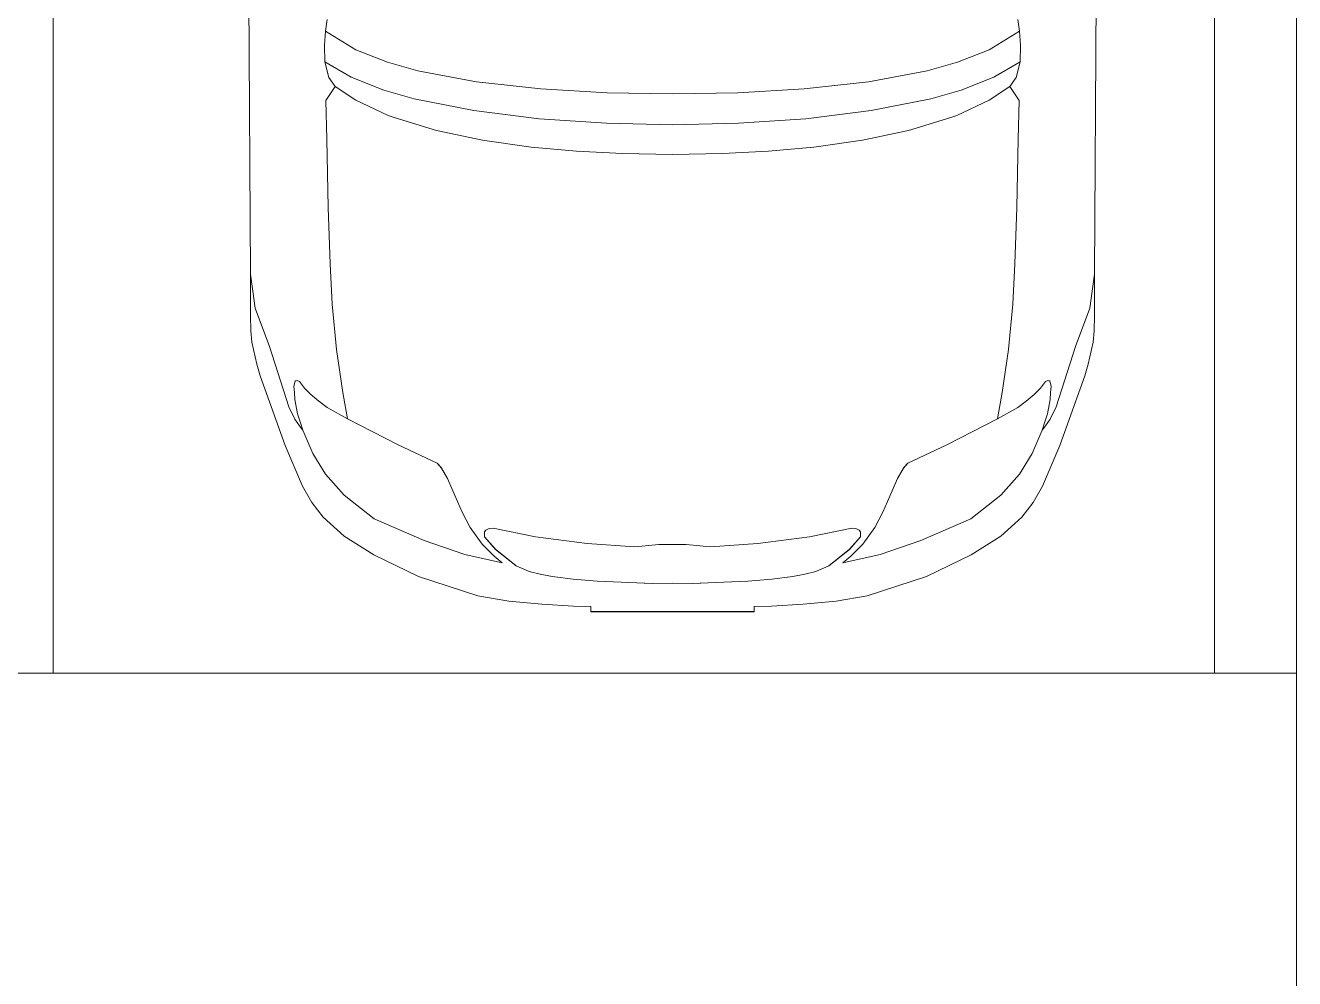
# Model space of a CAD drawing. Header units: millimetres. Extents: x -284281 to 1648660, y -821378 to -151356.
# Drawn here: x -238294 to -235562, y -271267 to -269216 of the extents above; entities that cross this region are included whole.
import ezdxf

# ---------------------------------------------------------------- set-up
doc = ezdxf.new("R2010")
doc.units = ezdxf.units.MM
doc.header["$MEASUREMENT"] = 0
for name, color, linetype in [('Cars', 7, 'Continuous'), ('Extérieur - Environnement', 7, 'Continuous'), ('Sols_ Dalles', 7, 'Continuous')]:
    doc.layers.add(name, color=color, linetype=linetype)

# ---------------------------------------------------------------- blocks, each defined once
blk = doc.blocks.new('Car 0025')
at = {"layer": 'Cars', "color": 7, "linetype": 'Continuous', "lineweight": 13}
for p, q in [((-924.7, 1389.7), (-920.5, 734.5)), ((-924.7, 1389.7), (-920.5, 734.5)), ((896.3, 734.5), (900.5, 1389.7)), ((900.5, 1389.7), (896.3, 734.5)), ((-758.8, 1257.5), (-760.9, 1227.1)), ((-755.5, 1282.4), (-758.8, 1257.5)), ((-694, 1217.1), (-758.8, 1257.5)), ((669.8, 1217.1), (734.6, 1257.5)), ((731.3, 1282.4), (734.6, 1257.5)), ((734.6, 1257.5), (736.7, 1227.1)), ((-760.9, 1227.1), (-760.1, 1191.7)), ((-625.2, 1190.8), (-694, 1217.1)), ((601, 1190.8), (669.8, 1217.1)), ((736.7, 1227.1), (735.9, 1191.7)), ((-703.8, 1158.5), (-760.1, 1191.7)), ((-760.1, 1191.7), (-751.8, 1158)), ((-560.1, 1172.1), (-625.2, 1190.8)), ((535.9, 1172.1), (601, 1190.8)), ((679.6, 1158.5), (735.9, 1191.7)), ((735.9, 1191.7), (727.6, 1158)), ((-751.8, 1158), (-751.8, 1158)), ((-738.5, 1138.6), (-751.8, 1158)), ((-633.6, 1130.9), (-703.8, 1158.5)), ((-433.8, 1148.7), (-560.1, 1172.1)), ((-295.6, 1133.3), (-433.8, 1148.7)), ((271.4, 1133.3), (409.6, 1148.7)), ((409.6, 1148.7), (535.9, 1172.1)), ((609.4, 1130.9), (679.6, 1158.5)), ((714.3, 1138.6), (727.6, 1158)), ((727.6, 1158), (727.6, 1158)), ((-738.5, 1138.6), (-758, 1108.3)), ((-738.5, 1138.6), (-738.5, 1138.6)), ((-738.5, 1138.6), (-693.9, 1108.9)), ((-567.9, 1112.1), (-633.6, 1130.9)), ((-152.7, 1124.9), (-295.6, 1133.3)), ((-12.1, 1122.4), (-152.7, 1124.9)), ((-12.1, 1122.4), (128.5, 1124.9)), ((128.5, 1124.9), (271.4, 1133.3)), ((543.7, 1112.1), (609.4, 1130.9)), ((714.3, 1138.6), (669.7, 1108.9)), ((714.3, 1138.6), (714.3, 1138.6)), ((714.3, 1138.6), (733.8, 1108.3)), ((-758, 1108.3), (-755.8, 1024.9)), ((-693.9, 1108.9), (-624, 1076.3)), ((-439.5, 1086.6), (-567.9, 1112.1)), ((415.3, 1086.6), (543.7, 1112.1)), ((669.7, 1108.9), (599.8, 1076.3)), ((733.8, 1108.3), (731.7, 1024.9)), ((-624, 1076.3), (-610.9, 1071.4)), ((-610.9, 1071.4), (-520.4, 1043.6)), ((-298.8, 1069.2), (-439.5, 1086.6)), ((-154, 1059.4), (-298.8, 1069.2)), ((129.8, 1059.4), (274.6, 1069.2)), ((274.6, 1069.2), (415.3, 1086.6)), ((586.8, 1071.4), (496.2, 1043.6)), ((599.8, 1076.3), (586.8, 1071.4)), ((-520.4, 1043.6), (-421.4, 1022.7)), ((-12.1, 1056.3), (-154, 1059.4)), ((-12.1, 1056.3), (129.8, 1059.4)), ((496.2, 1043.6), (397.2, 1022.7)), ((-755.8, 1025), (-753.2, 878.1)), ((-755.8, 1024.9), (-755.8, 1024.9)), ((-421.4, 1022.7), (-316.5, 1007.9)), ((397.2, 1022.7), (292.3, 1007.9)), ((731.7, 1025), (729, 878.1)), ((731.6, 1024.9), (731.6, 1024.9)), ((-316.5, 1007.9), (-218.5, 999.1)), ((-218.5, 999.1), (-119.9, 994.1)), ((-119.9, 994.1), (-12.1, 992.4)), ((95.7, 994.1), (-12.1, 992.4)), ((194.3, 999.1), (95.7, 994.1)), ((292.3, 1007.9), (194.3, 999.1)), ((-753.2, 878.1), (-748.9, 756.7)), ((729, 878.1), (724.7, 756.7)), ((-748.9, 756.7), (-744.4, 670.1)), ((724.7, 756.7), (720.2, 670.1)), ((-920.5, 734.5), (-920.6, 683.7)), ((-920.5, 734.5), (-920.6, 683.7)), ((-920.5, 734.5), (-910.7, 661.1)), ((896.3, 734.5), (886.5, 661.1)), ((896.4, 683.7), (896.3, 734.5)), ((896.3, 734.5), (896.4, 683.7)), ((-920.6, 683.7), (-920.5, 645.6)), ((-920.6, 683.7), (-920.5, 645.6)), ((896.3, 645.6), (896.4, 683.7)), ((896.4, 683.7), (896.3, 645.6)), ((-910.7, 661.1), (-879.2, 578.8)), ((-744.4, 670.2), (-735.6, 572.8)), ((-735.6, 572.8), (-744.3, 670.1)), ((720.2, 670.2), (711.4, 572.8)), ((711.4, 572.8), (720.1, 670.1)), ((886.5, 661.1), (855, 578.8)), ((-920.5, 645.6), (-920, 612.5)), ((-920.5, 645.6), (-920, 612.5)), ((-899.6, 632.1), (-899.5, 631.1)), ((875.4, 632.1), (875.3, 631.1)), ((895.8, 612.5), (896.3, 645.6)), ((896.3, 645.6), (895.8, 612.5)), ((-920, 612.5), (-917.2, 588.4)), ((-920, 612.5), (-917.2, 588.4)), ((893, 588.4), (895.8, 612.5)), ((895.8, 612.5), (893, 588.4)), ((-917.2, 588.4), (-906.8, 541)), ((-906.8, 541), (-917.2, 588.4)), ((-879.2, 578.8), (-837.6, 449.2)), ((855, 578.8), (813.4, 449.2)), ((882.6, 541), (893, 588.4)), ((882.6, 541), (893, 588.4)), ((-735.6, 572.8), (-722, 479.6)), ((711.4, 572.8), (697.8, 479.6)), ((-906.8, 541), (-899.8, 515.5)), ((-899.8, 515.5), (-906.8, 541)), ((875.6, 515.5), (882.6, 541)), ((875.6, 515.5), (882.6, 541)), ((-899.8, 515.5), (-846, 365.6)), ((-846, 365.6), (-899.8, 515.5)), ((-824.6, 504.7), (-827.3, 493)), ((-827.3, 493), (-826, 479.9)), ((-820.1, 506), (-824.6, 504.7)), ((-815.2, 503.8), (-820.1, 506)), ((-804.3, 489.5), (-815.2, 503.8)), ((780.1, 489.5), (791, 503.8)), ((791, 503.8), (795.9, 506)), ((795.9, 506), (800.4, 504.7)), ((800.4, 504.7), (803.1, 493)), ((803.1, 493), (801.8, 479.9)), ((821.8, 365.6), (875.6, 515.5)), ((821.8, 365.6), (875.6, 515.5)), ((-826, 479.9), (-825, 465)), ((-825, 465), (-819.1, 434.2)), ((-790.7, 476), (-804.3, 489.5)), ((-773.6, 461.2), (-790.7, 476)), ((-722, 479.6), (-711.7, 423.4)), ((697.8, 479.6), (687.5, 423.4)), ((749.4, 461.2), (766.5, 476)), ((766.5, 476), (780.1, 489.5)), ((800.8, 465), (794.9, 434.2)), ((801.8, 479.9), (800.8, 465)), ((-825.2, 422.9), (-837.6, 449.2)), ((-755.7, 447.9), (-773.6, 461.2)), ((-711.7, 423.4), (-755.7, 447.9)), ((687.5, 423.4), (731.5, 447.9)), ((731.5, 447.9), (749.4, 461.2)), ((801, 422.9), (813.4, 449.2)), ((-814.8, 408.3), (-825.2, 422.9)), ((-819.1, 434.2), (-812.8, 414.4)), ((-812.8, 414.4), (-807.5, 399)), ((-602.3, 367), (-711.7, 423.4)), ((578.1, 367), (687.5, 423.4)), ((788.6, 414.4), (783.3, 399)), ((794.9, 434.2), (788.6, 414.4)), ((790.6, 408.3), (801, 422.9)), ((-807.5, 399), (-814.8, 408.3)), ((-786.3, 348.7), (-807.5, 399)), ((762.1, 348.7), (783.3, 399)), ((783.3, 399), (790.6, 408.3)), ((-846, 365.6), (-808.7, 278.6)), ((-808.7, 278.6), (-846, 365.6)), ((-518.8, 327.9), (-602.3, 367)), ((494.6, 327.9), (578.1, 367)), ((784.5, 278.6), (821.8, 365.6)), ((784.5, 278.6), (821.8, 365.6)), ((-759.1, 304.4), (-786.3, 348.7)), ((-509.5, 317.5), (-518.8, 327.9)), ((485.3, 317.5), (494.6, 327.9)), ((734.9, 304.4), (762.1, 348.7)), ((-718.8, 259), (-759.1, 304.4)), ((-496.3, 294.8), (-509.5, 317.5)), ((472.1, 294.8), (485.3, 317.5)), ((694.6, 259), (734.9, 304.4)), ((-808.7, 278.6), (-788.2, 243.2)), ((-808.7, 278.6), (-788.2, 243.2)), ((-480.1, 257), (-496.3, 294.8)), ((455.9, 257), (472.1, 294.8)), ((764, 243.2), (784.5, 278.6)), ((784.5, 278.6), (764, 243.2)), ((-654.4, 208.3), (-718.8, 259)), ((-465.1, 222.6), (-480.1, 257)), ((440.9, 222.6), (455.9, 257)), ((630.2, 208.3), (694.6, 259)), ((-788.2, 243.2), (-764, 211.8)), ((-788.2, 243.2), (-764, 211.8)), ((-447.3, 189.6), (-465.1, 222.6)), ((423.1, 189.6), (440.9, 222.6)), ((739.8, 211.8), (764, 243.2)), ((764, 243.2), (739.8, 211.8)), ((-764, 211.8), (-719, 170.5)), ((-764, 211.8), (-719, 170.5)), ((-654.4, 208.3), (-546.4, 161.2)), ((630.2, 208.3), (522.2, 161.2)), ((694.8, 170.5), (739.8, 211.8)), ((739.8, 211.8), (694.8, 170.5)), ((-719, 170.5), (-655.3, 130.9)), ((-719, 170.5), (-655.3, 130.9)), ((-421.5, 153.3), (-447.3, 189.6)), ((-416.6, 180.1), (-414.1, 184)), ((-416.4, 169.3), (-416.6, 180.1)), ((-393.4, 142.5), (-416.4, 169.3)), ((-414.1, 184), (-406.9, 187.6)), ((-406.9, 187.6), (-398, 187.9)), ((-398, 187.9), (-307.1, 169.4)), ((-307.1, 169.4), (-196.1, 155)), ((282.9, 169.4), (171.9, 155)), ((373.8, 187.9), (282.9, 169.4)), ((369.2, 142.5), (392.2, 169.3)), ((382.7, 187.6), (373.8, 187.9)), ((389.9, 184), (382.7, 187.6)), ((392.4, 180.1), (389.9, 184)), ((392.2, 169.3), (392.4, 180.1)), ((397.3, 153.3), (423.1, 189.6)), ((631.1, 130.9), (694.8, 170.5)), ((694.8, 170.5), (631.1, 130.9)), ((-546.4, 161.2), (-459.2, 131.1)), ((-395.7, 128), (-421.5, 153.3)), ((-348.6, 107.3), (-393.4, 142.5)), ((-196.1, 155), (-92.9, 148.1)), ((-41.8, 152.8), (-92.9, 148.1)), ((-41.8, 152.8), (-11.3, 152.8)), ((17.6, 152.8), (-12.9, 152.8)), ((17.6, 152.8), (68.7, 148.1)), ((171.9, 155), (68.7, 148.1)), ((324.4, 107.3), (369.2, 142.5)), ((371.5, 128), (397.3, 153.3)), ((522.2, 161.2), (435, 131.1)), ((-655.3, 130.9), (-558.5, 84.1)), ((-655.3, 130.9), (-558.5, 84.1)), ((-378.9, 113.2), (-459.2, 131.1)), ((-378.9, 113.2), (-395.7, 128)), ((354.7, 113.2), (435, 131.1)), ((354.7, 113.2), (371.5, 128)), ((534.3, 84.1), (631.1, 130.9)), ((631.1, 130.9), (534.3, 84.1)), ((-558.5, 84.1), (-431, 42.5)), ((-431, 42.5), (-558.5, 84.1)), ((-320.4, 95.1), (-348.6, 107.3)), ((-320.4, 95.1), (-296.9, 89)), ((-296.9, 89), (-270.9, 84)), ((-270.9, 84), (-226, 78.1)), ((246.7, 84), (201.8, 78.1)), ((272.7, 89), (246.7, 84)), ((296.3, 95.1), (272.7, 89)), ((296.3, 95.1), (324.4, 107.3)), ((406.8, 42.5), (534.3, 84.1)), ((406.8, 42.5), (534.3, 84.1)), ((-226, 78.1), (-174.1, 74.2)), ((-54.7, 69.2), (-174.1, 74.2)), ((-73.2, 69.9), (-72.6, 69.9)), ((-12.1, 69.6), (-54.7, 69.2)), ((-12.1, 69.6), (30.5, 69.2)), ((30.5, 69.2), (149.9, 74.2)), ((49, 69.9), (48.4, 69.9)), ((201.8, 78.1), (149.9, 74.2)), ((-431, 42.5), (-364.7, 30.9)), ((-364.7, 30.9), (-431, 42.5)), ((-364.7, 30.9), (-293.1, 24.3)), ((-293.1, 24.3), (-364.7, 30.9)), ((268.9, 24.3), (340.5, 30.9)), ((268.9, 24.3), (340.5, 30.9)), ((340.5, 30.9), (406.8, 42.5)), ((340.5, 30.9), (406.8, 42.5)), ((-293.1, 24.3), (-225.1, 20.2)), ((-225.1, 20.2), (-293.1, 24.3)), ((-225.1, 20.2), (-187.9, 19.2)), ((-187.9, 19.2), (-225.1, 20.2)), ((-187.9, 19.2), (-187.9, 8.3)), ((-187.9, 8.3), (-187.9, 19.2)), ((-187.9, 8.3), (163.7, 8.3)), ((-187.9, 8.3), (-12.1, 8.3)), ((163.7, 8.3), (-12.1, 8.3)), ((163.7, 19.2), (200.9, 20.2)), ((163.7, 19.2), (200.9, 20.2)), ((163.7, 8.3), (163.7, 19.2)), ((163.7, 8.3), (163.7, 19.2)), ((200.9, 20.2), (268.9, 24.3)), ((200.9, 20.2), (268.9, 24.3))]:
    blk.add_line(p, q, dxfattribs=at)

msp = doc.modelspace()

# ---------------------------------------------------------------- linework, layer by layer
at = {"color": 9, "linetype": 'Continuous', "lineweight": 5}
msp.add_lwpolyline([(-252812.34567, -273452.05237), (-252812.34567, -273599.0311, 0.4157910988), (-250801.57964, -275599.00212), (-230992.0463, -275433.43196, 0.3455016121), (-229273.14053, -273660.69924), (-229273.14053, -267109.82626, 0.4142135624), (-230773.14053, -265609.82626), (-235734.61761, -265609.82626), (-235734.61761, -270609.82626), (-250734.61761, -270609.82626), (-250734.61761, -265609.82626), (-250812.34567, -265609.82626, 0.3805567013), (-252798.84385, -267377.82411)], format="xyb", close=True, dxfattribs=at)
at = {"color": 255, "linetype": 'Continuous', "lineweight": 5, "flags": 128}
for points in [[(-240734.61761, -265609.82626), (-240734.61761, -270609.82626), (-238234.61761, -270609.82626), (-238234.61761, -265609.82626)], [(-238234.61761, -265609.82626), (-238234.61761, -270609.82626), (-235734.61761, -270609.82626), (-235734.61761, -265609.82626)]]:
    msp.add_lwpolyline(points, close=True, dxfattribs=at)
for points in [[(-238234.61761, -270609.82626), (-238234.61761, -265609.82626)], [(-238234.61761, -265609.82626), (-238234.61761, -270609.82626)], [(-235734.61761, -270609.82626), (-235734.61761, -265609.82626)], [(-240734.61761, -270609.82626), (-238234.61761, -270609.82626)], [(-238234.61761, -270609.82626), (-235734.61761, -270609.82626)]]:
    msp.add_lwpolyline(points, dxfattribs=at)
at = {"color": 7, "linetype": 'Continuous', "lineweight": 5}
msp.add_lwpolyline([(-250734.61761, -271810.11543), (-250734.61761, -273590.23861), (-230547.34109, -273450.48842), (-230558.18341, -271436.34552), (-230558.18341, -271563.70769), (-235558.18341, -271563.70769), (-235558.18341, -270609.82626), (-238013.76245, -270609.82626), (-238234.61761, -270609.82626), (-240734.61761, -270609.82626), (-243234.61761, -270609.82626), (-245734.61761, -270609.82626), (-248234.61761, -270609.82626), (-250734.61761, -270609.82626)], close=True, dxfattribs=at)
at = {"color": 253, "linetype": 'Continuous', "lineweight": 5, "true_color": 0x9f9f9f, "flags": 128}
msp.add_lwpolyline([(-238013.76245, -270609.82626), (-235558.18341, -270609.82626)], dxfattribs=at)
at = {"color": 1}
msp.add_open_spline([(-243633.94557, -252910.57129, 2000), (-243528.96027, -252910.57129, 2000), (-243423.97514, -252912.71295, 2000), (-243214.44273, -252921.25425, 2000), (-243109.89576, -252927.65385, 2000), (-242901.66859, -252944.63588, 2000), (-242797.98867, -252955.21821, 2000), (-242591.90641, -252980.4433, 2000), (-242489.50432, -252995.08592, 2000), (-242286.36248, -253028.26611, 2000), (-242185.62293, -253046.80349, 2000), (-241986.15814, -253087.57009, 2000), (-241887.43304, -253109.79908, 2000), (-241692.31106, -253157.71446, 2000), (-241595.91426, -253183.40062, 2000), (-241405.721, -253237.9715, 2000), (-241311.92458, -253266.856, 2000), (-241127.16037, -253327.5475, 2000), (-241036.19257, -253359.35427, 2000), (-240857.26949, -253425.60391, 2000), (-240769.31416, -253460.04658, 2000), (-240596.55635, -253531.27778, 2000), (-240511.75378, -253568.06615, 2000), (-240345.4002, -253643.70061, 2000), (-240263.84908, -253682.54655, 2000), (-240104.0584, -253762.01507, 2000), (-240025.81871, -253802.63754, 2000), (-239872.67568, -253885.38928, 2000), (-239797.77221, -253927.51846, 2000), (-239651.29518, -254013.02828, 2000), (-239579.72149, -254056.40886, 2000), (-239439.87047, -254144.18298, 2000), (-239371.593, -254188.57648, 2000), (-239238.27794, -254278.15639, 2000), (-239173.24021, -254323.34278, 2000), (-239046.32918, -254414.30771, 2000), (-238984.45576, -254460.08625, 2000), (-238863.78274, -254552.05427, 2000), (-238804.98304, -254598.24377, 2000), (-238690.35517, -254690.87184, 2000), (-238634.5269, -254737.31045, 2000), (-238504.54165, -254848.40321, 2000), (-238431.71613, -254913.10545, 2000), (-238291.27362, -255042.38457, 2000), (-238223.65628, -255106.96166, 2000), (-238093.30413, -255235.72393, 2000), (-238030.56906, -255299.90935, 2000), (-237909.65457, -255427.67583, 2000), (-237851.47495, -255491.25711, 2000), (-237739.35061, -255617.65011, 2000), (-237685.40575, -255680.46204, 2000), (-237581.44129, -255805.19177, 2000), (-237531.42161, -255867.10977, 2000), (-237435.0125, -255989.96156, 2000), (-237388.62302, -256050.89552, 2000), (-237299.1961, -256171.71794, 2000), (-237256.15862, -256231.60655, 2000), (-237173.17544, -256350.30078, 2000), (-237133.22973, -256409.10652, 2000), (-237056.18819, -256525.61692, 2000), (-237019.09238, -256583.32168, 2000), (-236947.52708, -256697.62762, 2000), (-236913.05761, -256754.2289, 2000), (-236834.01434, -256887.44689, 2000), (-236790.5226, -256963.57379, 2000), (-236707.63912, -257113.80896, 2000), (-236668.24755, -257187.91755, 2000), (-236593.13646, -257334.1956, 2000), (-236557.41712, -257406.3653, 2000), (-236489.2737, -257548.86085, 2000), (-236456.8498, -257619.18687, 2000), (-236394.96637, -257758.09986, 2000), (-236365.50701, -257826.68696, 2000), (-236309.26257, -257962.23186, 2000), (-236282.47765, -258029.18975, 2000), (-236231.32812, -258161.58757, 2000), (-236206.96364, -258227.02756, 2000), (-236160.43275, -258356.50012, 2000), (-236138.26647, -258420.53273, 2000), (-236095.93767, -258547.29862, 2000), (-236075.77525, -258610.03194, 2000), (-236037.28433, -258734.3038, 2000), (-236018.95592, -258795.84236, 2000), (-235977.22148, -258941.41532, 2000), (-235954.59235, -259024.94491, 2000), (-235912.2361, -259190.15312, 2000), (-235892.50934, -259271.83172, 2000), (-235855.6795, -259433.57362, 2000), (-235838.57671, -259513.63688, 2000), (-235806.76516, -259672.36686, 2000), (-235792.05663, -259751.03353, 2000), (-235764.84503, -259907.17339, 2000), (-235752.34213, -259984.64652, 2000), (-235729.38807, -260138.58821, 2000), (-235718.93706, -260215.05671, 2000), (-235699.96304, -260367.16565, 2000), (-235691.44015, -260442.80603, 2000), (-235676.22469, -260593.42479, 2000), (-235669.53222, -260668.4031, 2000), (-235657.90297, -260817.85519, 2000), (-235652.96625, -260892.32891, 2000), (-235643.29976, -261068.10549, 2000), (-235639.30537, -261169.2554, 2000), (-235634.40889, -261371.2669, 2000), (-235633.5069, -261472.12819, 2000), (-235634.77746, -261673.92593, 2000), (-235636.94998, -261774.86207, 2000), (-235644.41287, -261977.17485, 2000), (-235649.7031, -262078.55119, 2000), (-235663.5082, -262282.12064, 2000), (-235672.02281, -262384.31345, 2000), (-235692.45299, -262589.91222, 2000), (-235704.36814, -262693.31787, 2000), (-235731.85531, -262901.76801, 2000), (-235747.42672, -263006.81219, 2000), (-235779.49723, -263200.41343, 2000), (-235795.35633, -263288.63458, 2000), (-235830.05748, -263466.79264, 2000), (-235848.89913, -263556.72947, 2000), (-235889.88439, -263738.62813, 2000), (-235912.02749, -263830.58991, 2000), (-235960.01195, -264016.87475, 2000), (-235985.85268, -264111.19782, 2000), (-236037.16603, -264286.96073, 2000), (-236062.01165, -264367.99251, 2000), (-236114.98769, -264532.19344, 2000), (-236143.11773, -264615.36268, 2000), (-236203.07921, -264784.07784, 2000), (-236234.91021, -264869.62394, 2000), (-236302.77013, -265043.33982, 2000), (-236338.79853, -265131.50989, 2000), (-236415.64449, -265310.72206, 2000), (-236456.46145, -265401.76459, 2000), (-236535.53981, -265569.85507, 2000), (-236572.88123, -265646.38138, 2000), (-236651.66139, -265801.6199, 2000), (-236693.09989, -265880.33241, 2000), (-236780.58385, -266040.0425, 2000), (-236826.62908, -266121.0405, 2000), (-236923.90825, -266285.39085, 2000), (-236975.14199, -266368.74377, 2000), (-237083.45849, -266537.82884, 2000), (-237140.54114, -266623.56171, 2000), (-237251.25019, -266782.90444, 2000), (-237303.87138, -266856.15688, 2000), (-237414.17233, -267004.21822, 2000), (-237471.85216, -267079.02755, 2000), (-237592.78648, -267230.07968, 2000), (-237656.04114, -267306.32298, 2000), (-237788.67733, -267460.05149, 2000), (-237858.05918, -267537.53727, 2000), (-238003.53066, -267693.47451, 2000), (-238079.6208, -267771.92657, 2000), (-238226.05241, -267916.5272, 2000), (-238295.29631, -267982.5868, 2000), (-238439.24208, -268114.82848, 2000), (-238513.94435, -268181.01079, 2000), (-238669.14408, -268313.1452, 2000), (-238749.64204, -268379.09751, 2000), (-238916.74569, -268510.34627, 2000), (-239003.35197, -268575.64286, 2000), (-239182.94366, -268705.0768, 2000), (-239275.92977, -268769.21417, 2000), (-239468.49198, -268895.74653, 2000), (-239568.06884, -268958.14137, 2000), (-239756.42675, -269070.116, 2000), (-239844.16144, -269120.06911, 2000), (-240024.27377, -269217.90404, 2000), (-240116.65172, -269265.78566, 2000), (-240306.00871, -269359.0344, 2000), (-240402.98802, -269404.40123, 2000), (-240601.43697, -269492.15623, 2000), (-240702.90682, -269534.54404, 2000), (-240910.14939, -269615.86581, 2000), (-241015.92226, -269654.79933, 2000), (-241231.50086, -269728.73855, 2000), (-241341.30664, -269763.74374, 2000), (-241564.5955, -269829.36772, 2000), (-241678.07849, -269859.98598, 2000), (-241908.28095, -269916.4086, 2000), (-242025.00021, -269942.21243, 2000), (-242261.15367, -269988.62598, 2000), (-242380.58751, -270009.23519, 2000), (-242621.5766, -270044.94226, 2000), (-242743.13135, -270060.03968, 2000), (-242987.70978, -270084.48286, 2000), (-243110.73285, -270093.8283, 2000), (-243357.55313, -270106.6153, 2000), (-243481.34967, -270110.05669, 2000), (-243614.76476, -270110.55344, 2000), (-243624.35516, -270110.57129, 2000), (-243633.94557, -270110.57129, 2000)], degree=3, knots=[3.1415926536, 3.1415926536, 3.1415926536, 3.1415926536, 3.1601194701, 3.1601194701, 3.1786462866, 3.1786462866, 3.1971731031, 3.1971731031, 3.2156999196, 3.2156999196, 3.2342267361, 3.2342267361, 3.2527535526, 3.2527535526, 3.2712803691, 3.2712803691, 3.2898071856, 3.2898071856, 3.3083340021, 3.3083340021, 3.3268608185, 3.3268608185, 3.345387635, 3.345387635, 3.3639144515, 3.3639144515, 3.382441268, 3.382441268, 3.4009680845, 3.4009680845, 3.419494901, 3.419494901, 3.4380217175, 3.4380217175, 3.456548534, 3.456548534, 3.4750753505, 3.4750753505, 3.493602167, 3.493602167, 3.5121289835, 3.5121289835, 3.5378724512, 3.5378724512, 3.563615919, 3.563615919, 3.5893593867, 3.5893593867, 3.6151028544, 3.6151028544, 3.6408463222, 3.6408463222, 3.6665897899, 3.6665897899, 3.6923332576, 3.6923332576, 3.7180767254, 3.7180767254, 3.7438201931, 3.7438201931, 3.7695636608, 3.7695636608, 3.7953071285, 3.7953071285, 3.8307451246, 3.8307451246, 3.8661831207, 3.8661831207, 3.9016211167, 3.9016211167, 3.9370591128, 3.9370591128, 3.9724971088, 3.9724971088, 4.0079351049, 4.0079351049, 4.0433731009, 4.0433731009, 4.078811097, 4.078811097, 4.1142490931, 4.1142490931, 4.1496870891, 4.1496870891, 4.1988317914, 4.1988317914, 4.2479764936, 4.2479764936, 4.2971211958, 4.2971211958, 4.3462658981, 4.3462658981, 4.3954106003, 4.3954106003, 4.4445553026, 4.4445553026, 4.4937000048, 4.4937000048, 4.5428447071, 4.5428447071, 4.5919894093, 4.5919894093, 4.6591145564, 4.6591145564, 4.7262397034, 4.7262397034, 4.7933648505, 4.7933648505, 4.8604899976, 4.8604899976, 4.9276151447, 4.9276151447, 4.9947402917, 4.9947402917, 5.0618654388, 5.0618654388, 5.1172289282, 5.1172289282, 5.1725924175, 5.1725924175, 5.2279559068, 5.2279559068, 5.2833193962, 5.2833193962, 5.3296516924, 5.3296516924, 5.3759839886, 5.3759839886, 5.4223162848, 5.4223162848, 5.468648581, 5.468648581, 5.5149808772, 5.5149808772, 5.5527539817, 5.5527539817, 5.5905270861, 5.5905270861, 5.6283001906, 5.6283001906, 5.6660732951, 5.6660732951, 5.7038463996, 5.7038463996, 5.7353327826, 5.7353327826, 5.7668191656, 5.7668191656, 5.7983055487, 5.7983055487, 5.8297919317, 5.8297919317, 5.8612783147, 5.8612783147, 5.8876104251, 5.8876104251, 5.9139425355, 5.9139425355, 5.9402746459, 5.9402746459, 5.9666067563, 5.9666067563, 5.9929388667, 5.9929388667, 6.0192709771, 6.0192709771, 6.0411228026, 6.0411228026, 6.062974628, 6.062974628, 6.0848264535, 6.0848264535, 6.106678279, 6.106678279, 6.1285301045, 6.1285301045, 6.1503819299, 6.1503819299, 6.1722337554, 6.1722337554, 6.1940855809, 6.1940855809, 6.2159374064, 6.2159374064, 6.2377892319, 6.2377892319, 6.2596410573, 6.2596410573, 6.2814928828, 6.2814928828, 6.2831853072, 6.2831853072, 6.2831853072, 6.2831853072], dxfattribs=at)
at = {"layer": 'Extérieur - Environnement', "color": 7, "linetype": 'Continuous', "lineweight": 13}
for p, q in [((-237813.84068, -269096.18977), (-237809.68965, -269751.34623)), ((-237813.84068, -269096.18977), (-237809.68965, -269751.34623)), ((-235992.79902, -269751.34623), (-235988.64799, -269096.18977)), ((-235988.64799, -269096.18977), (-235992.79902, -269751.34623)), ((-237644.63092, -269203.41728), (-237647.92093, -269228.34161)), ((-236157.85775, -269203.41728), (-236154.56774, -269228.34161)), ((-237647.92093, -269228.34161), (-237650.06408, -269258.76943)), ((-237583.10761, -269268.77649), (-237647.92093, -269228.34161)), ((-236219.38106, -269268.77649), (-236154.56774, -269228.34161)), ((-236154.56774, -269228.34161), (-236152.42459, -269258.76943)), ((-237650.06408, -269258.76943), (-237649.28474, -269294.13152)), ((-237514.35182, -269295.0318), (-237583.11092, -269268.77522)), ((-236288.13685, -269295.0318), (-236219.37775, -269268.77522)), ((-236152.42459, -269258.76943), (-236153.20394, -269294.13152)), ((-237592.90634, -269327.35088), (-237649.28474, -269294.13152)), ((-237649.28474, -269294.13152), (-237640.95677, -269327.84893)), ((-237449.21583, -269313.74287), (-237514.35811, -269295.03)), ((-236353.27284, -269313.74287), (-236288.13056, -269295.03)), ((-236209.58233, -269327.35088), (-236153.20394, -269294.13152)), ((-236153.20394, -269294.13152), (-236161.5319, -269327.84893)), ((-237640.95677, -269327.84893), (-237640.93052, -269327.86385)), ((-237627.64083, -269347.20636), (-237640.95677, -269327.84893)), ((-237522.70302, -269354.97416), (-237592.90634, -269327.35088)), ((-237322.9237, -269337.16562), (-237449.22126, -269313.74186)), ((-237184.78003, -269352.52696), (-237322.9237, -269337.16562)), ((-236617.70864, -269352.52696), (-236479.56497, -269337.16562)), ((-236479.56497, -269337.16562), (-236353.26741, -269313.74186)), ((-236279.78566, -269354.97416), (-236209.58233, -269327.35088)), ((-236174.84784, -269347.20636), (-236161.5319, -269327.84893)), ((-236161.5319, -269327.84893), (-236161.55816, -269327.86385)), ((-237627.64083, -269347.20636), (-237647.17179, -269377.59549)), ((-237627.63503, -269347.24596), (-237627.64083, -269347.20636)), ((-237627.63503, -269347.24596), (-237583.03198, -269376.96378)), ((-237457.0563, -269373.73936), (-237522.70302, -269354.97416)), ((-237041.85009, -269360.92894), (-237184.78248, -269352.52669)), ((-236901.21525, -269363.48903), (-237041.85222, -269360.92881)), ((-236901.27343, -269363.48903), (-236760.63645, -269360.92881)), ((-236760.63859, -269360.92894), (-236617.70619, -269352.52669)), ((-236345.43237, -269373.73936), (-236279.78566, -269354.97416)), ((-236174.85364, -269347.24596), (-236219.45669, -269376.96378)), ((-236174.85364, -269347.24596), (-236174.84784, -269347.20636)), ((-236174.84784, -269347.20636), (-236155.31688, -269377.59549)), ((-237647.17179, -269377.59549), (-237644.99278, -269460.94717)), ((-237583.03198, -269376.96378), (-237513.15316, -269409.53884)), ((-237328.61399, -269399.28843), (-237457.0563, -269373.73936)), ((-236473.87468, -269399.28843), (-236345.43237, -269373.73936)), ((-236219.45669, -269376.96378), (-236289.33551, -269409.53884)), ((-236155.31688, -269377.59549), (-236157.49589, -269460.94717)), ((-237513.15316, -269409.53884), (-237500.09276, -269414.40092)), ((-237500.09276, -269414.40157), (-237409.55186, -269442.21545)), ((-237187.93258, -269416.62781), (-237328.61399, -269399.28843)), ((-237043.14815, -269426.44553), (-237187.93258, -269416.62781)), ((-236759.34052, -269426.44553), (-236614.55609, -269416.62781)), ((-236614.55609, -269416.62781), (-236473.87468, -269399.28843)), ((-236302.39591, -269414.40157), (-236392.93681, -269442.21545)), ((-236289.33551, -269409.53884), (-236302.39591, -269414.40092)), ((-237409.55186, -269442.21545), (-237310.5044, -269463.14415)), ((-236901.24434, -269429.55341), (-237043.14815, -269426.44553)), ((-236901.24434, -269429.55341), (-236759.34052, -269426.44553)), ((-236392.93681, -269442.21545), (-236491.98427, -269463.14415)), ((-237644.99392, -269460.88399), (-237642.3485, -269607.70948)), ((-237644.99152, -269460.93008), (-237644.99106, -269460.94717)), ((-237310.5044, -269463.14415), (-237205.59734, -269477.96859)), ((-236491.98427, -269463.14415), (-236596.89134, -269477.96859)), ((-236157.49475, -269460.88399), (-236160.14018, -269607.70948)), ((-236157.49715, -269460.93008), (-236157.49761, -269460.94717)), ((-237205.59734, -269477.96859), (-237107.63579, -269486.76401)), ((-237107.63579, -269486.76401), (-237009.06335, -269491.74058)), ((-237009.06335, -269491.74058), (-236901.23784, -269493.48469)), ((-236793.42532, -269491.74058), (-236901.25084, -269493.48469)), ((-236694.85289, -269486.76401), (-236793.42532, -269491.74058)), ((-236596.89134, -269477.96859), (-236694.85289, -269486.76401)), ((-237642.3485, -269607.70948), (-237638.05643, -269729.1679)), ((-236160.14018, -269607.70948), (-236164.43224, -269729.1679)), ((-237638.05643, -269729.1679), (-237633.5194, -269815.70708)), ((-236164.43224, -269729.1679), (-236168.96927, -269815.70708)), ((-237809.68965, -269751.34623), (-237809.77276, -269802.16976)), ((-237809.68965, -269751.34623), (-237809.77276, -269802.16976)), ((-237809.68965, -269751.34623), (-237799.84657, -269824.71161)), ((-235992.79902, -269751.34623), (-236002.6421, -269824.71161)), ((-235992.71591, -269802.16976), (-235992.79902, -269751.34623)), ((-235992.79902, -269751.34623), (-235992.71591, -269802.16976)), ((-237809.77276, -269802.16976), (-237809.66195, -269840.24082)), ((-237809.77276, -269802.16976), (-237809.66195, -269840.24082)), ((-237799.84657, -269824.71161), (-237768.32091, -269907.07637)), ((-237633.52132, -269815.68583), (-237624.7406, -269913.00038)), ((-237624.7406, -269913.00038), (-237633.49159, -269815.70708)), ((-236168.96735, -269815.68583), (-236177.74807, -269913.00038)), ((-236177.74807, -269913.00038), (-236168.99708, -269815.70708)), ((-236002.6421, -269824.71161), (-236034.16776, -269907.07637)), ((-235992.82673, -269840.24082), (-235992.71591, -269802.16976)), ((-235992.71591, -269802.16976), (-235992.82673, -269840.24082)), ((-237809.66195, -269840.24082), (-237809.13514, -269873.35129)), ((-237809.66195, -269840.24082), (-237809.13514, -269873.35129)), ((-237788.73182, -269853.7503), (-237788.68031, -269854.76227)), ((-236013.75685, -269853.7503), (-236013.80836, -269854.76227)), ((-235993.35354, -269873.35129), (-235992.82673, -269840.24082)), ((-235992.82673, -269840.24082), (-235993.35354, -269873.35129)), ((-237809.13514, -269873.35129), (-237806.33464, -269897.49542)), ((-237809.13514, -269873.35129), (-237806.33464, -269897.49542)), ((-235996.15403, -269897.49542), (-235993.35354, -269873.35129)), ((-235993.35354, -269873.35129), (-235996.15403, -269897.49542)), ((-237806.33464, -269897.49542), (-237795.93705, -269944.8511)), ((-237795.93705, -269944.8511), (-237806.33464, -269897.49542)), ((-237768.32091, -269907.07637), (-237726.72, -270036.67469)), ((-236034.16776, -269907.07637), (-236075.76867, -270036.67469)), ((-236006.55163, -269944.8511), (-235996.15403, -269897.49542)), ((-236006.55163, -269944.8511), (-235996.15403, -269897.49542)), ((-237624.7406, -269913.00038), (-237611.11842, -270006.24511)), ((-236177.74807, -269913.00038), (-236191.37025, -270006.24511)), ((-237795.93705, -269944.8511), (-237788.92206, -269970.35605)), ((-237788.92206, -269970.35605), (-237795.93705, -269944.8511)), ((-236013.56661, -269970.35605), (-236006.55163, -269944.8511)), ((-236013.56661, -269970.35605), (-236006.55163, -269944.8511)), ((-237788.92206, -269970.35605), (-237735.10389, -270120.29169)), ((-237735.10389, -270120.29169), (-237788.92206, -269970.35605)), ((-237713.71542, -269981.1309), (-237716.44879, -269992.83391)), ((-237716.44879, -269992.83391), (-237715.13496, -270005.92864)), ((-237709.26193, -269979.86576), (-237713.71542, -269981.1309)), ((-237704.37419, -269982.02279), (-237709.26193, -269979.86576)), ((-237693.43543, -269996.31316), (-237704.37419, -269982.02279)), ((-236109.05324, -269996.31316), (-236098.11448, -269982.02279)), ((-236098.11448, -269982.02279), (-236093.22674, -269979.86576)), ((-236093.22674, -269979.86576), (-236088.77325, -269981.1309)), ((-236088.77325, -269981.1309), (-236086.03988, -269992.83391)), ((-236086.03988, -269992.83391), (-236087.35371, -270005.92864)), ((-236067.38478, -270120.29169), (-236013.56661, -269970.35605)), ((-236067.38478, -270120.29169), (-236013.56661, -269970.35605)), ((-237715.13496, -270005.92864), (-237714.18864, -270020.85794)), ((-237679.81336, -270009.85084), (-237693.43543, -269996.31316)), ((-237662.73984, -270024.65345), (-237679.81336, -270009.85084)), ((-237611.12258, -270006.22231), (-237600.84208, -270062.48284)), ((-236191.36609, -270006.22231), (-236201.64659, -270062.48284)), ((-236139.74883, -270024.65345), (-236122.67532, -270009.85084)), ((-236122.67532, -270009.85084), (-236109.05324, -269996.31316)), ((-236087.35371, -270005.92864), (-236088.30004, -270020.85794)), ((-237714.38342, -270062.98887), (-237726.72, -270036.67469)), ((-237714.18864, -270020.85794), (-237708.28215, -270051.66531)), ((-237644.79789, -270037.93817), (-237662.73984, -270024.65345)), ((-237600.84208, -270062.48284), (-237644.79789, -270037.93817)), ((-236201.64659, -270062.48284), (-236157.69078, -270037.93817)), ((-236157.69078, -270037.93817), (-236139.74883, -270024.65345)), ((-236088.30004, -270020.85794), (-236094.20652, -270051.66531)), ((-236088.10525, -270062.98887), (-236075.76867, -270036.67469)), ((-237703.94001, -270077.53862), (-237714.38342, -270062.98887)), ((-237708.28215, -270051.66531), (-237701.93601, -270071.46569)), ((-237701.93601, -270071.46569), (-237696.61409, -270086.83773)), ((-237491.42776, -270118.86318), (-237600.84208, -270062.48284)), ((-236311.06091, -270118.86318), (-236201.64659, -270062.48284)), ((-236100.55266, -270071.46569), (-236105.87458, -270086.83773)), ((-236094.20652, -270051.66531), (-236100.55266, -270071.46569)), ((-236098.54866, -270077.53862), (-236088.10525, -270062.98887)), ((-237696.61409, -270086.83773), (-237703.94001, -270077.53862)), ((-237675.4303, -270137.13741), (-237696.61409, -270086.83773)), ((-236127.05837, -270137.13741), (-236105.87458, -270086.83773)), ((-236105.87458, -270086.83773), (-236098.54866, -270077.53862)), ((-237735.10389, -270120.29169), (-237697.86524, -270207.26501)), ((-237697.86524, -270207.26501), (-237735.10389, -270120.29169)), ((-237407.99082, -270157.96908), (-237491.42776, -270118.86318)), ((-236394.49786, -270157.96908), (-236311.06091, -270118.86318)), ((-236104.62344, -270207.26501), (-236067.38478, -270120.29169)), ((-236104.62344, -270207.26501), (-236067.38478, -270120.29169)), ((-237648.21558, -270181.48732), (-237675.4303, -270137.13741)), ((-236154.27309, -270181.48732), (-236127.05837, -270137.13741)), ((-237607.89749, -270226.84518), (-237648.21558, -270181.48732)), ((-237398.60187, -270168.3882), (-237407.99082, -270157.96908)), ((-237385.42102, -270191.08459), (-237398.60187, -270168.3882)), ((-236417.06765, -270191.08459), (-236403.8868, -270168.3882)), ((-236403.8868, -270168.3882), (-236394.49786, -270157.96908)), ((-236194.59119, -270226.84518), (-236154.27309, -270181.48732)), ((-237697.86524, -270207.26501), (-237677.32057, -270242.63687)), ((-237697.86524, -270207.26501), (-237677.32057, -270242.63687)), ((-237369.28126, -270228.81375), (-237385.43479, -270191.06089)), ((-236433.20741, -270228.81375), (-236417.05388, -270191.06089)), ((-236125.1681, -270242.63687), (-236104.62344, -270207.26501)), ((-236104.62344, -270207.26501), (-236125.1681, -270242.63687)), ((-237543.57143, -270277.57411), (-237607.89749, -270226.84518)), ((-237354.21376, -270263.21353), (-237369.28126, -270228.81375)), ((-236448.27492, -270263.21353), (-236433.20741, -270228.81375)), ((-236258.91725, -270277.57411), (-236194.59119, -270226.84518)), ((-237677.32057, -270242.63687), (-237653.14267, -270274.05726)), ((-237677.32057, -270242.63687), (-237653.14267, -270274.05726)), ((-237336.43132, -270296.21529), (-237354.21376, -270263.21353)), ((-236466.05736, -270296.21529), (-236448.27492, -270263.21353)), ((-236149.346, -270274.05726), (-236125.1681, -270242.63687)), ((-236125.1681, -270242.63687), (-236149.346, -270274.05726)), ((-237653.14267, -270274.05726), (-237608.11396, -270315.3658)), ((-237653.14267, -270274.05726), (-237608.11396, -270315.3658)), ((-237543.57143, -270277.57411), (-237435.53762, -270324.61656)), ((-236258.91725, -270277.57411), (-236366.95105, -270324.61656)), ((-236194.37471, -270315.3658), (-236149.346, -270274.05726)), ((-236149.346, -270274.05726), (-236194.37471, -270315.3658)), ((-237608.11396, -270315.3658), (-237544.3972, -270354.9622)), ((-237608.11396, -270315.3658), (-237544.3972, -270354.9622)), ((-237310.68581, -270332.55195), (-237336.43132, -270296.21529)), ((-237305.72037, -270305.74818), (-237303.27619, -270301.85496)), ((-237305.57226, -270316.57466), (-237305.72037, -270305.74818)), ((-237282.51296, -270343.39726), (-237305.57226, -270316.57466)), ((-237303.27619, -270301.85496), (-237296.03009, -270298.21001)), ((-237296.03009, -270298.21001), (-237287.11745, -270297.95822)), ((-237287.11745, -270297.95822), (-237196.25059, -270316.41152)), ((-237196.25059, -270316.41152), (-237085.22542, -270330.86867)), ((-236606.23808, -270316.41152), (-236717.26325, -270330.86867)), ((-236515.37122, -270297.95822), (-236606.23808, -270316.41152)), ((-236519.97571, -270343.39726), (-236496.91642, -270316.57466)), ((-236506.45859, -270298.21001), (-236515.37122, -270297.95822)), ((-236499.21248, -270301.85496), (-236506.45859, -270298.21001)), ((-236496.7683, -270305.74818), (-236499.21248, -270301.85496)), ((-236496.91642, -270316.57466), (-236496.7683, -270305.74818)), ((-236491.80286, -270332.55195), (-236466.05736, -270296.21529)), ((-236258.09148, -270354.9622), (-236194.37471, -270315.3658)), ((-236194.37471, -270315.3658), (-236258.09148, -270354.9622)), ((-237435.53762, -270324.61656), (-237348.30655, -270354.75258)), ((-237284.81644, -270357.82663), (-237310.68581, -270332.55195)), ((-237237.75233, -270378.58668), (-237282.51296, -270343.39726)), ((-237085.22542, -270330.86867), (-236982.08825, -270337.75301)), ((-236930.96617, -270333.07959), (-236982.08825, -270337.75301)), ((-236930.96617, -270333.07959), (-236900.42929, -270333.07959)), ((-236871.5225, -270333.07959), (-236902.05938, -270333.07959)), ((-236871.5225, -270333.07959), (-236820.40043, -270337.75301)), ((-236717.26325, -270330.86867), (-236820.40043, -270337.75301)), ((-236564.73634, -270378.58668), (-236519.97571, -270343.39726)), ((-236517.67223, -270357.82663), (-236491.80286, -270332.55195)), ((-236366.95105, -270324.61656), (-236454.18212, -270354.75258)), ((-237544.3972, -270354.9622), (-237447.60204, -270401.74717)), ((-237544.3972, -270354.9622), (-237447.60204, -270401.74717)), ((-237268.05967, -270372.64639), (-237348.30655, -270354.75258)), ((-237268.05967, -270372.64639), (-237284.81644, -270357.82663)), ((-236534.429, -270372.64639), (-236454.18212, -270354.75258)), ((-236534.429, -270372.64639), (-236517.67223, -270357.82663)), ((-236354.88663, -270401.74717), (-236258.09148, -270354.9622)), ((-236258.09148, -270354.9622), (-236354.88663, -270401.74717)), ((-237447.60204, -270401.74717), (-237320.113, -270443.38497)), ((-237320.113, -270443.38497), (-237447.60204, -270401.74717)), ((-237209.59295, -270390.73955), (-237237.75233, -270378.58668)), ((-237209.59295, -270390.73955), (-237186.02497, -270396.81951)), ((-237186.02945, -270396.81865), (-237160.0322, -270401.80435)), ((-237160.04478, -270401.80194), (-237115.12689, -270407.76128)), ((-236642.44389, -270401.80194), (-236687.36178, -270407.76128)), ((-236616.45922, -270396.81865), (-236642.45647, -270401.80435)), ((-236592.89572, -270390.73955), (-236616.4637, -270396.81951)), ((-236592.89572, -270390.73955), (-236564.73634, -270378.58668)), ((-236482.37567, -270443.38497), (-236354.88663, -270401.74717)), ((-236482.37567, -270443.38497), (-236354.88663, -270401.74717)), ((-237115.12689, -270407.76128), (-237063.2342, -270411.68635)), ((-236943.84541, -270416.62558), (-237063.2342, -270411.68635)), ((-236962.37851, -270415.99228), (-236961.73714, -270415.99228)), ((-236901.23272, -270416.28535), (-236943.84541, -270416.62558)), ((-236901.25595, -270416.28535), (-236858.64326, -270416.62558)), ((-236858.64326, -270416.62558), (-236739.25447, -270411.68635)), ((-236840.11016, -270415.99228), (-236840.75154, -270415.99228)), ((-236687.36178, -270407.76128), (-236739.25447, -270411.68635)), ((-237320.113, -270443.38497), (-237253.87311, -270454.9632)), ((-237253.87311, -270454.9632), (-237320.113, -270443.38497)), ((-237253.87311, -270454.9632), (-237182.25407, -270461.51499)), ((-237182.25407, -270461.51499), (-237253.87311, -270454.9632)), ((-236620.2346, -270461.51499), (-236548.61557, -270454.9632)), ((-236620.2346, -270461.51499), (-236548.61557, -270454.9632)), ((-236548.61557, -270454.9632), (-236482.37567, -270443.38497)), ((-236548.61557, -270454.9632), (-236482.37567, -270443.38497)), ((-237182.25407, -270461.51499), (-237114.26741, -270465.60854)), ((-237114.26741, -270465.60854), (-237182.25407, -270461.51499)), ((-237114.26741, -270465.60854), (-237077.00596, -270466.69894)), ((-237077.00596, -270466.69894), (-237114.26741, -270465.60854)), ((-237077.00596, -270466.69894), (-237077.00596, -270477.52828)), ((-237077.00596, -270477.52828), (-237077.00596, -270466.69894)), ((-237077.00596, -270477.52828), (-236725.48271, -270477.52828)), ((-237077.00596, -270477.52828), (-236901.24434, -270477.52828)), ((-236725.48271, -270477.52828), (-236901.24434, -270477.52828)), ((-236725.48271, -270466.69894), (-236688.22126, -270465.60854)), ((-236725.48271, -270466.69894), (-236688.22126, -270465.60854)), ((-236725.48271, -270477.52828), (-236725.48271, -270466.69894)), ((-236725.48271, -270477.52828), (-236725.48271, -270466.69894)), ((-236688.22126, -270465.60854), (-236620.2346, -270461.51499)), ((-236688.22126, -270465.60854), (-236620.2346, -270461.51499))]:
    msp.add_line(p, q, dxfattribs=at)
at = {"layer": 'Sols_ Dalles', "color": 7, "linetype": 'Continuous', "lineweight": 5, "flags": 128}
msp.add_lwpolyline([(-235734.61761, -270609.82626), (-235558.18341, -270609.82626), (-235558.18341, -267596.84192), (-235558.18341, -267563.70769), (-230558.18341, -267563.70769), (-230558.18341, -271263.70769), (-229273.14053, -271263.70769), (-229273.14053, -267609.82626), (-229273.14053, -267109.82626, 0.4142135624), (-230773.14053, -265609.82626), (-235734.61761, -265609.82626)], format="xyb", close=True, dxfattribs=at)

# ---------------------------------------------------------------- block references
at = {"layer": 'Cars', "color": 7, "linetype": 'Continuous', "lineweight": 5, "zscale": 1000}
msp.add_blockref('Car 0025', (-236889.14599, -270485.8493), dxfattribs=at)

doc.saveas('drawing.dxf')
